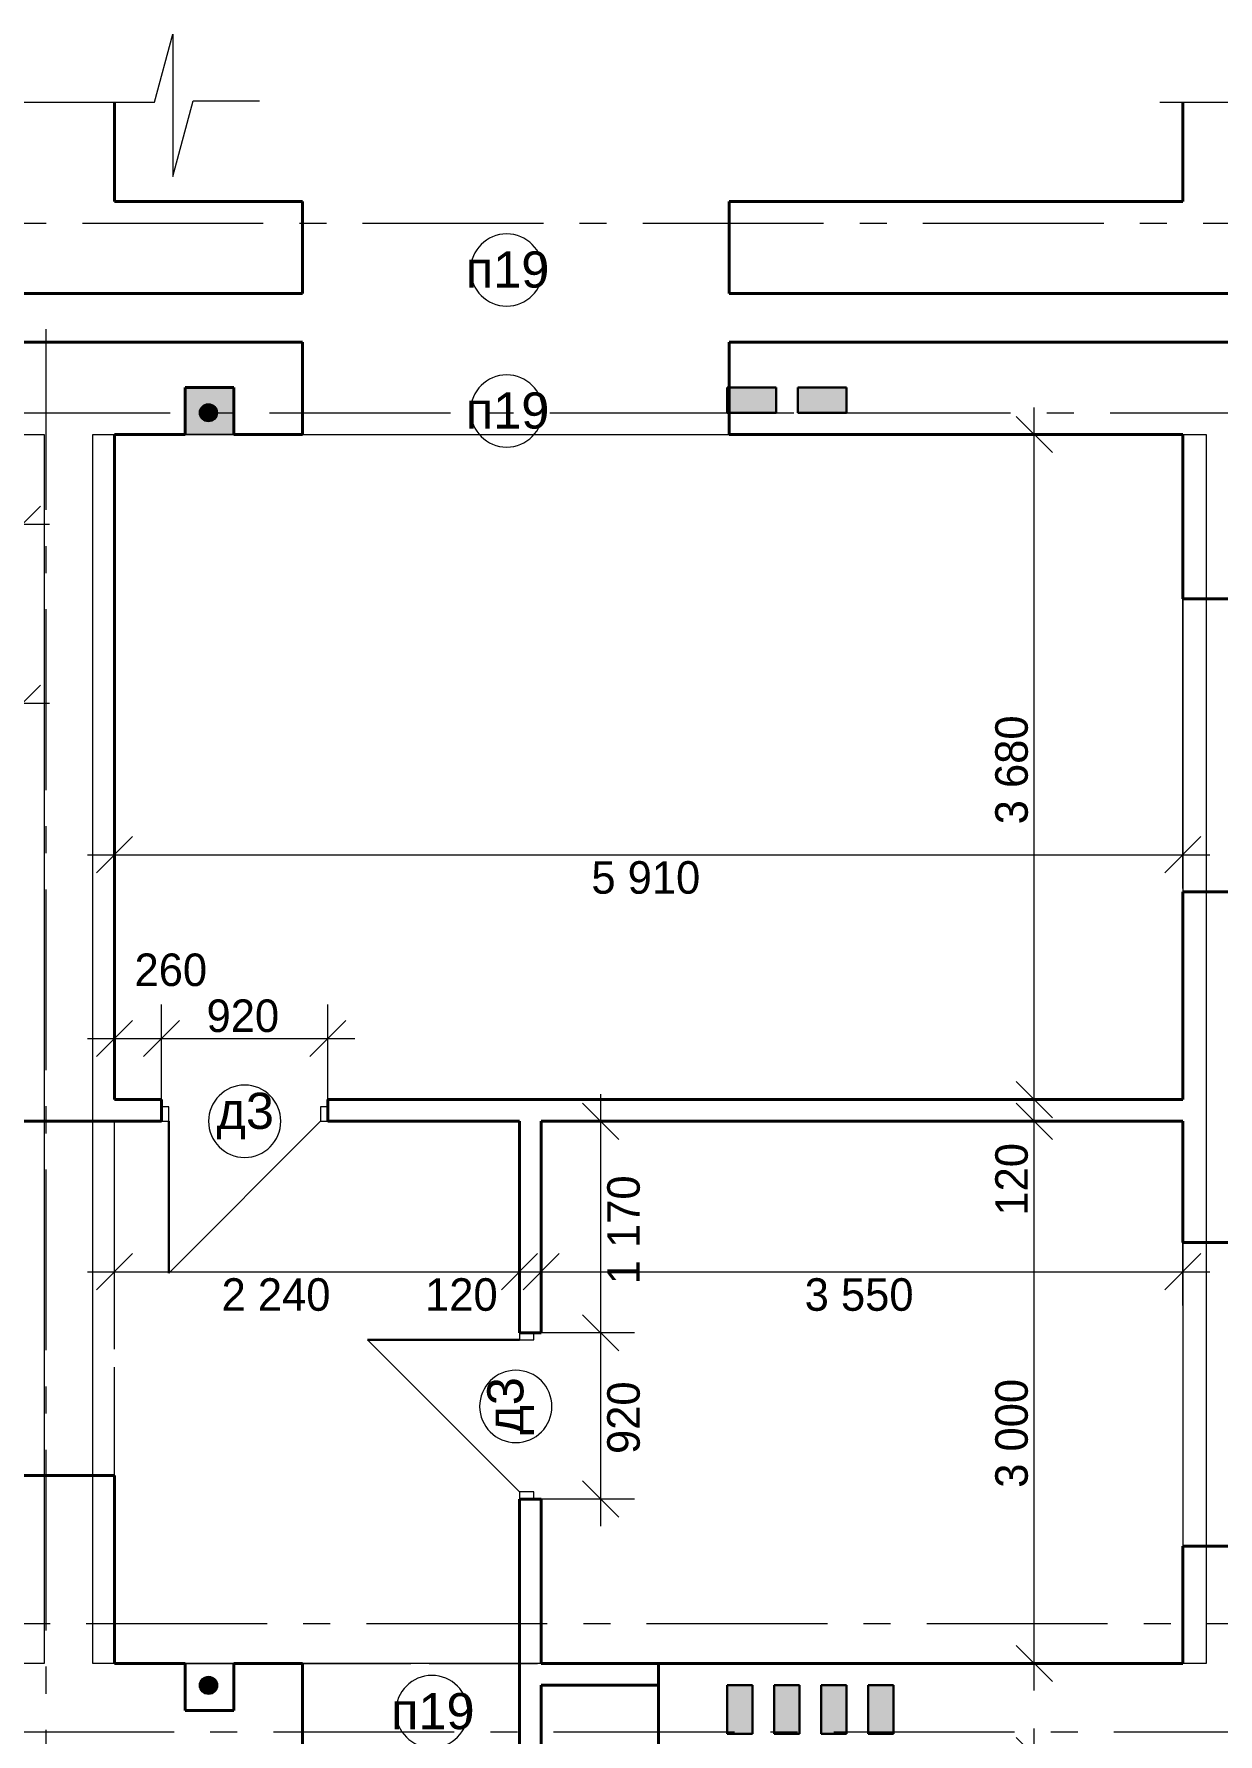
# Model space of a CAD drawing. Extents: x 299995 to 392849, y -57101 to -11292.
# Drawn here: x 374373 to 380923, y -29367 to -19961 of the extents above; entities that cross this region are included whole.
import ezdxf

# ---------------------------------------------------------------- set-up
doc = ezdxf.new("R2010")
doc.units = 0
doc.header["$MEASUREMENT"] = 0
doc.linetypes.add('Штриховая', pattern=[700, 600, -100])
doc.linetypes.add('Штрихштриховая', pattern=[1550, 1000, -200, 150, -200])
for name, color, linetype, lineweight in [('0_Ном_пера__1', 7, 'Continuous', 13), ('Интерьер- Перегородка_Ном_пера__12', 15, 'Continuous', 18), ('Интерьер- Перегородка_Ном_пера__19', 255, 'Continuous', 0), ('Интерьер- Перегородка_Ном_пера__61', 7, 'Continuous', 40), ('Колонны_Ном_пера__19', 255, 'Continuous', 0), ('Колонны_Ном_пера__21', 7, 'Continuous', 20), ('Колонны_Ном_пера__41', 7, 'Continuous', 30), ('перегородки_Ном_пера__21', 7, 'Continuous', 20), ('перегородки_Ном_пера__41', 7, 'Continuous', 30), ('перегородки_Ном_пера__61', 7, 'Continuous', 40)]:
    doc.layers.add(name, color=color, linetype=linetype, lineweight=lineweight)
for name, color, linetype, lineweight, true_color in [('Интерьер- Перегородка_Ном_пера__3', 7, 'Continuous', 18, 0xdd5800), ('Колонны_Ном_пера__4', 7, 'Continuous', 20, 0x016515), ('перегородки_Ном_пера__3', 7, 'Continuous', 18, 0xdd5800), ('Перекрытия_Ном_пера__191', 7, 'Continuous', 0, 0xe8e8e8), ('Перекрытия_Ном_пера__4', 7, 'Continuous', 20, 0x016515), ('Розміри ОСЕЙ_Ном_пера__98', 7, 'Continuous', 13, 0x001f3e), ('РОЗМІРИ ПЕРЕГОРОДОК_Ном_пера__98', 7, 'Continuous', 13, 0x001f3e)]:
    doc.layers.add(name, color=color, linetype=linetype, lineweight=lineweight, true_color=true_color)
for name, color, linetype in [('Перекрытия', 7, 'Continuous'), ('Розміри ОСЕЙ', 7, 'Continuous'), ('РОЗМІРИ ПЕРЕГОРОДОК', 7, 'Continuous')]:
    doc.layers.add(name, color=color, linetype=linetype)
doc.styles.add('СГЕНЕРИР_СТИЛЬ_1', font='')
doc.styles.add('СГЕНЕРИР_СТИЛЬ_2', font='')
doc.styles.add('СГЕНЕРИР_СТИЛЬ_3', font='')
doc.styles.add('СГЕНЕРИР_СТИЛЬ_4', font='')
doc.styles.get('СГЕНЕРИР_СТИЛЬ_1').set_extended_font_data('Arial Кириллический')
doc.styles.get('СГЕНЕРИР_СТИЛЬ_2').set_extended_font_data('Century Gothic')
doc.styles.get('СГЕНЕРИР_СТИЛЬ_3').set_extended_font_data('Arial Unicode MS Кириллический')
doc.styles.get('СГЕНЕРИР_СТИЛЬ_4').set_extended_font_data('Century Gothic', bold=True)
doc.dimstyles.new('СГЕНЕРИР_СТИЛЬ__1', dxfattribs={"dimtxt": 179.999995, "dimasz": 190, "dimexe": 0.18, "dimexo": 0, "dimgap": 0.09, "dimtad": 3, "dimtih": 1, "dimtoh": 1, "dimdec": 0, "dimzin": 0, "dimdsep": 46, "dimtxsty": 'СГЕНЕРИР_СТИЛЬ_3', "dimblk": 'ARROWHEAD_6', "dimblk1": 'ARROWHEAD_6', "dimblk2": 'ARROWHEAD_6', "dimcen": 0.09, "dimclrd": 256, "dimclre": 256, "dimclrt": 256, "dimadec": 0, "dimazin": 0, "dimtfac": 1, "dimtdec": 4, "dimtmove": 0, "dimatfit": 3, "dimfxl": 0, "dimtolj": 1, "dimtzin": 0, "dimarcsym": 0})
doc.dimstyles.new('СГЕНЕРИР_СТИЛЬ__10', dxfattribs={"dimtxt": 189.999998, "dimasz": 190, "dimexe": 0.18, "dimexo": 0, "dimgap": 0.09, "dimtad": 3, "dimdec": 0, "dimzin": 0, "dimdsep": 46, "dimtxsty": 'СГЕНЕРИР_СТИЛЬ_3', "dimblk": 'ARROWHEAD_6', "dimblk1": 'ARROWHEAD_6', "dimblk2": 'ARROWHEAD_6', "dimcen": 0.09, "dimclrd": 256, "dimclre": 256, "dimclrt": 256, "dimadec": 0, "dimazin": 0, "dimtfac": 1, "dimtdec": 4, "dimtmove": 0, "dimatfit": 3, "dimfxl": 0, "dimtolj": 1, "dimtzin": 0, "dimarcsym": 0})
doc.dimstyles.new('СГЕНЕРИР_СТИЛЬ__3', dxfattribs={"dimtxt": 179.999995, "dimasz": 190, "dimexe": 0.18, "dimexo": 0, "dimgap": 0.09, "dimtad": 3, "dimdec": 0, "dimzin": 0, "dimdsep": 46, "dimtxsty": 'СГЕНЕРИР_СТИЛЬ_3', "dimblk": 'ARROWHEAD_6', "dimblk1": 'ARROWHEAD_6', "dimblk2": 'ARROWHEAD_6', "dimcen": 0.09, "dimclrd": 256, "dimclre": 256, "dimclrt": 256, "dimadec": 0, "dimazin": 0, "dimtfac": 1, "dimtdec": 4, "dimtmove": 0, "dimatfit": 3, "dimfxl": 0, "dimtolj": 1, "dimtzin": 0, "dimarcsym": 0})
doc.dimstyles.new('СГЕНЕРИР_СТИЛЬ__4', dxfattribs={"dimtxt": 179.999995, "dimasz": 190, "dimexe": 0.18, "dimexo": 0, "dimgap": 0.09, "dimtad": 3, "dimtih": 1, "dimtoh": 1, "dimdec": 0, "dimzin": 0, "dimdsep": 46, "dimtxsty": 'СГЕНЕРИР_СТИЛЬ_3', "dimblk": 'ARROWHEAD_6', "dimblk1": 'ARROWHEAD_6', "dimblk2": 'ARROWHEAD_6', "dimcen": 0.09, "dimclrd": 256, "dimclre": 256, "dimclrt": 256, "dimadec": 0, "dimazin": 0, "dimtfac": 1, "dimtdec": 4, "dimtmove": 2, "dimatfit": 3, "dimfxl": 0, "dimtolj": 1, "dimtzin": 0, "dimarcsym": 0})
doc.dimstyles.new('СГЕНЕРИР_СТИЛЬ__5', dxfattribs={"dimtxt": 179.999995, "dimasz": 190, "dimexe": 0.18, "dimexo": 0, "dimgap": 0.09, "dimtad": 1, "dimtih": 1, "dimtoh": 1, "dimdec": 0, "dimzin": 0, "dimdsep": 46, "dimtxsty": 'СГЕНЕРИР_СТИЛЬ_3', "dimblk": 'ARROWHEAD_6', "dimblk1": 'ARROWHEAD_6', "dimblk2": 'ARROWHEAD_6', "dimcen": 0.09, "dimclrd": 256, "dimclre": 256, "dimclrt": 256, "dimadec": 0, "dimazin": 0, "dimtfac": 1, "dimtdec": 4, "dimtmove": 0, "dimatfit": 3, "dimfxl": 0, "dimtolj": 1, "dimtzin": 0, "dimarcsym": 0})
doc.dimstyles.new('СГЕНЕРИР_СТИЛЬ__7', dxfattribs={"dimtxt": 179.999995, "dimasz": 190, "dimexe": 0.18, "dimexo": 0, "dimgap": 0.09, "dimtad": 1, "dimdec": 0, "dimzin": 0, "dimdsep": 46, "dimtxsty": 'СГЕНЕРИР_СТИЛЬ_3', "dimblk": 'ARROWHEAD_6', "dimblk1": 'ARROWHEAD_6', "dimblk2": 'ARROWHEAD_6', "dimcen": 0.09, "dimclrd": 256, "dimclre": 256, "dimclrt": 256, "dimadec": 0, "dimazin": 0, "dimtfac": 1, "dimtdec": 4, "dimtmove": 0, "dimatfit": 3, "dimfxl": 0, "dimtolj": 1, "dimtzin": 0, "dimarcsym": 0})
doc.dimstyles.new('СГЕНЕРИР_СТИЛЬ__8', dxfattribs={"dimtxt": 179.999995, "dimasz": 190, "dimexe": 0.18, "dimexo": 0, "dimgap": 0.09, "dimtad": 1, "dimtih": 1, "dimtoh": 1, "dimdec": 0, "dimzin": 0, "dimdsep": 46, "dimtxsty": 'СГЕНЕРИР_СТИЛЬ_3', "dimblk": 'ARROWHEAD_6', "dimblk1": 'ARROWHEAD_6', "dimblk2": 'ARROWHEAD_6', "dimcen": 0.09, "dimclrd": 256, "dimclre": 256, "dimclrt": 256, "dimadec": 0, "dimazin": 0, "dimtfac": 1, "dimtdec": 4, "dimtmove": 2, "dimatfit": 3, "dimfxl": 0, "dimtolj": 1, "dimtzin": 0, "dimarcsym": 0})

# ---------------------------------------------------------------- blocks, each defined once
blk = doc.blocks.new('*D244')
at = {"layer": 'РОЗМІРИ ПЕРЕГОРОДОК_Ном_пера__98', "linetype": 'Continuous'}
for p, q in [((379806.6, -25876.6), (380006.6, -26076.6)), ((380094.1, -25976.6), (379719.1, -25976.6)), ((379906.6, -28976.6), (379906.6, -25976.6)), ((379806.6, -28876.6), (380006.6, -29076.6)), ((380728.1, -28976.6), (379719.1, -28976.6)), ((379906.6, -29126.6), (379906.6, -28976.6))]:
    blk.add_line(p, q, dxfattribs=at)
at = {"layer": 'РОЗМІРИ ПЕРЕГОРОДОК_Ном_пера__98', "char_height": 180, "attachment_point": 1, "rotation": 90, "style": 'СГЕНЕРИР_СТИЛЬ_2'}
for s, insert in [('{120}', (379690.6, -26498.5)), ('{3\xa0000}', (379690.6, -28004.3))]:
    blk.add_mtext(s, dxfattribs=dict(at, insert=insert))
blk = doc.blocks.new('ARROWHEAD_6')
at = {"linetype": 'Continuous'}
for p, q in [((-0.5, -0.5), (0.5, 0.5)), ((0, 0), (-1, 0))]:
    blk.add_line(p, q, dxfattribs=at)
blk = doc.blocks.new('*D245')
at = {"layer": 'РОЗМІРИ ПЕРЕГОРОДОК_Ном_пера__98', "linetype": 'Continuous'}
for p, q in [((379806.6, -25756.6), (380006.6, -25956.6)), ((380094.1, -25856.6), (379719.1, -25856.6)), ((379906.6, -25976.6), (379906.6, -25856.6)), ((379806.6, -25876.6), (380006.6, -26076.6)), ((380094.1, -25976.6), (379719.1, -25976.6))]:
    blk.add_line(p, q, dxfattribs=at)
blk = doc.blocks.new('*D246')
at = {"layer": 'РОЗМІРИ ПЕРЕГОРОДОК_Ном_пера__98', "linetype": 'Continuous'}
for p, q in [((380006.6, -22276.6), (379806.6, -22076.6)), ((379906.6, -22176.6), (379906.6, -22026.6)), ((380728.1, -22176.6), (379719.1, -22176.6)), ((379906.6, -25856.6), (379906.6, -22176.6)), ((379806.6, -25756.6), (380006.6, -25956.6)), ((380094.1, -25856.6), (379719.1, -25856.6))]:
    blk.add_line(p, q, dxfattribs=at)
at = {"layer": 'РОЗМІРИ ПЕРЕГОРОДОК_Ном_пера__98', "insert": (379690.6, -24333.4), "char_height": 180, "attachment_point": 1, "rotation": 90, "style": 'СГЕНЕРИР_СТИЛЬ_2'}
blk.add_mtext('{3\xa0680}', dxfattribs=at)
blk = doc.blocks.new('*D249')
at = {"layer": 'РОЗМІРИ ПЕРЕГОРОДОК_Ном_пера__98', "linetype": 'Continuous'}
for p, q in [((379906.6, -29486.6), (379906.6, -29336.6)), ((380006.6, -29586.6), (379806.6, -29386.6)), ((380094.1, -29486.6), (379719.1, -29486.6)), ((379906.6, -32656.6), (379906.6, -29486.6)), ((379806.6, -32556.6), (380006.6, -32756.6)), ((380094.1, -32656.6), (379719.1, -32656.6))]:
    blk.add_line(p, q, dxfattribs=at)
at = {"layer": 'РОЗМІРИ ПЕРЕГОРОДОК_Ном_пера__98', "insert": (379690.6, -31388.4), "char_height": 180, "attachment_point": 1, "rotation": 90, "style": 'СГЕНЕРИР_СТИЛЬ_2'}
blk.add_mtext('{3\xa0170}', dxfattribs=at)
blk = doc.blocks.new('*D256')
at = {"layer": 'РОЗМІРИ ПЕРЕГОРОДОК_Ном_пера__98', "linetype": 'Continuous'}
for p, q in [((374818.1, -32554.2), (374818.1, -32179.2)), ((377058.1, -32554.2), (377058.1, -32179.2)), ((374918.1, -32266.7), (374718.1, -32466.7)), ((377158.1, -32266.7), (376958.1, -32466.7)), ((374668.1, -32366.7), (374818.1, -32366.7)), ((374818.1, -32366.7), (377058.1, -32366.7))]:
    blk.add_line(p, q, dxfattribs=at)
at = {"layer": 'РОЗМІРИ ПЕРЕГОРОДОК_Ном_пера__98', "char_height": 180, "attachment_point": 1, "style": 'СГЕНЕРИР_СТИЛЬ_2'}
for s, insert in [('{2\xa0240}', (375410.3, -32402.7)), ('{120}', (376536.2, -32402.7))]:
    blk.add_mtext(s, dxfattribs=dict(at, insert=insert))
blk = doc.blocks.new('*D259')
at = {"layer": 'РОЗМІРИ ПЕРЕГОРОДОК_Ном_пера__98', "linetype": 'Continuous'}
for p, q in [((374818.1, -26996.5), (374818.1, -25976.6)), ((374918.1, -26709), (374718.1, -26909)), ((377158.1, -26709), (376958.1, -26909)), ((377058.1, -26996.5), (377058.1, -26621.5)), ((374668.1, -26809), (374818.1, -26809)), ((374818.1, -26809), (377058.1, -26809))]:
    blk.add_line(p, q, dxfattribs=at)
at = {"layer": 'РОЗМІРИ ПЕРЕГОРОДОК_Ном_пера__98', "char_height": 180, "attachment_point": 1, "style": 'СГЕНЕРИР_СТИЛЬ_2'}
for s, insert in [('{2\xa0240}', (375410.3, -26845)), ('{120}', (376536.2, -26845))]:
    blk.add_mtext(s, dxfattribs=dict(at, insert=insert))
blk = doc.blocks.new('*D260')
at = {"layer": 'РОЗМІРИ ПЕРЕГОРОДОК_Ном_пера__98', "linetype": 'Continuous'}
for p, q in [((377158.1, -26709), (376958.1, -26909)), ((377058.1, -26996.5), (377058.1, -26621.5)), ((377278.1, -26709), (377078.1, -26909)), ((377178.1, -26996.5), (377178.1, -26621.5)), ((377058.1, -26809), (377178.1, -26809))]:
    blk.add_line(p, q, dxfattribs=at)
blk = doc.blocks.new('*D261')
at = {"layer": 'РОЗМІРИ ПЕРЕГОРОДОК_Ном_пера__98', "linetype": 'Continuous'}
for p, q in [((380728.1, -26996.5), (380728.1, -25976.6)), ((377278.1, -26709), (377078.1, -26909)), ((377178.1, -26996.5), (377178.1, -26621.5)), ((380628.1, -26909), (380828.1, -26709)), ((377178.1, -26809), (380728.1, -26809)), ((380728.1, -26809), (380878.1, -26809))]:
    blk.add_line(p, q, dxfattribs=at)
at = {"layer": 'РОЗМІРИ ПЕРЕГОРОДОК_Ном_пера__98', "insert": (378636.3, -26845), "char_height": 180, "attachment_point": 1, "style": 'СГЕНЕРИР_СТИЛЬ_2'}
blk.add_mtext('{3\xa0550}', dxfattribs=at)
blk = doc.blocks.new('*D262')
at = {"layer": 'РОЗМІРИ ПЕРЕГОРОДОК_Ном_пера__98', "linetype": 'Continuous'}
for p, q in [((374818.1, -24688.9), (374818.1, -22176.6)), ((380728.1, -24688.9), (380728.1, -22176.6)), ((374918.1, -24401.4), (374718.1, -24601.4)), ((380628.1, -24601.4), (380828.1, -24401.4)), ((374668.1, -24501.4), (374818.1, -24501.4)), ((374818.1, -24501.4), (380728.1, -24501.4)), ((380728.1, -24501.4), (380878.1, -24501.4))]:
    blk.add_line(p, q, dxfattribs=at)
at = {"layer": 'РОЗМІРИ ПЕРЕГОРОДОК_Ном_пера__98', "insert": (377456.3, -24537.4), "char_height": 180, "attachment_point": 1, "style": 'СГЕНЕРИР_СТИЛЬ_2'}
blk.add_mtext('{5\xa0910}', dxfattribs=at)
blk = doc.blocks.new('*D277')
at = {"layer": 'РОЗМІРИ ПЕРЕГОРОДОК_Ном_пера__98', "linetype": 'Continuous'}
for p, q in [((374308.1, -22860), (374308.1, -22176.6)), ((369818.1, -22572.5), (369618.1, -22772.5)), ((369718.1, -22860), (369718.1, -22485)), ((374208.1, -22772.5), (374408.1, -22572.5)), ((369718.1, -22672.5), (374308.1, -22672.5)), ((374308.1, -22672.5), (374458.1, -22672.5))]:
    blk.add_line(p, q, dxfattribs=at)
at = {"layer": 'РОЗМІРИ ПЕРЕГОРОДОК_Ном_пера__98', "char_height": 180, "attachment_point": 1, "style": 'СГЕНЕРИР_СТИЛЬ_2'}
for s, insert in [('{120}', (369818.1, -22708.5)), ('{4\xa0590}', (371300.5, -22708.5))]:
    blk.add_mtext(s, dxfattribs=dict(at, insert=insert))
blk = doc.blocks.new('*D287')
at = {"layer": 'РОЗМІРИ ПЕРЕГОРОДОК_Ном_пера__98', "linetype": 'Continuous'}
for p, q in [((373658.1, -23926.6), (373658.1, -23476.3)), ((374308.1, -23926.6), (374308.1, -23476.3)), ((373758.1, -23563.8), (373558.1, -23763.8)), ((374208.1, -23763.8), (374408.1, -23563.8)), ((373658.1, -23663.8), (374308.1, -23663.8)), ((374308.1, -23663.8), (374458.1, -23663.8))]:
    blk.add_line(p, q, dxfattribs=at)
at = {"layer": 'РОЗМІРИ ПЕРЕГОРОДОК_Ном_пера__98', "insert": (373772.1, -23447.8), "char_height": 180, "attachment_point": 1, "style": 'СГЕНЕРИР_СТИЛЬ_2'}
blk.add_mtext('{650}', dxfattribs=at)
blk = doc.blocks.new('*D292')
at = {"layer": 'РОЗМІРИ ПЕРЕГОРОДОК_Ном_пера__98', "linetype": 'Continuous'}
for p, q in [((374818.1, -25856.6), (374818.1, -25331)), ((375078.1, -25856.6), (375078.1, -25331)), ((374918.1, -25418.5), (374718.1, -25618.5)), ((375178.1, -25418.5), (374978.1, -25618.5)), ((374668.1, -25518.5), (374818.1, -25518.5)), ((374818.1, -25518.5), (375078.1, -25518.5))]:
    blk.add_line(p, q, dxfattribs=at)
at = {"layer": 'РОЗМІРИ ПЕРЕГОРОДОК_Ном_пера__98', "insert": (374928.6, -25048.3), "char_height": 180, "attachment_point": 1, "style": 'СГЕНЕРИР_СТИЛЬ_2'}
blk.add_mtext('{260}', dxfattribs=at)
blk = doc.blocks.new('*D293')
at = {"layer": 'РОЗМІРИ ПЕРЕГОРОДОК_Ном_пера__98', "linetype": 'Continuous'}
for p, q in [((375078.1, -25856.6), (375078.1, -25331)), ((375998.1, -25856.6), (375998.1, -25331)), ((375178.1, -25418.5), (374978.1, -25618.5)), ((375898.1, -25618.5), (376098.1, -25418.5)), ((375078.1, -25518.5), (375998.1, -25518.5)), ((375998.1, -25518.5), (376148.1, -25518.5))]:
    blk.add_line(p, q, dxfattribs=at)
at = {"layer": 'РОЗМІРИ ПЕРЕГОРОДОК_Ном_пера__98', "insert": (375327.1, -25302.5), "char_height": 180, "attachment_point": 1, "style": 'СГЕНЕРИР_СТИЛЬ_2'}
blk.add_mtext('{920}', dxfattribs=at)
blk = doc.blocks.new('*D294')
at = {"layer": 'РОЗМІРИ ПЕРЕГОРОДОК_Ном_пера__98', "linetype": 'Continuous'}
for p, q in [((377407.8, -27046.6), (377607.8, -27246.6)), ((377695.3, -27146.6), (377178.1, -27146.6)), ((377507.8, -28066.6), (377507.8, -27146.6)), ((377407.8, -27966.6), (377607.8, -28166.6)), ((377695.3, -28066.6), (377178.1, -28066.6)), ((377507.8, -28216.6), (377507.8, -28066.6))]:
    blk.add_line(p, q, dxfattribs=at)
at = {"layer": 'РОЗМІРИ ПЕРЕГОРОДОК_Ном_пера__98', "insert": (377543.8, -27817.5), "char_height": 180, "attachment_point": 1, "rotation": 90, "style": 'СГЕНЕРИР_СТИЛЬ_2'}
blk.add_mtext('{920}', dxfattribs=at)
blk = doc.blocks.new('*D295')
at = {"layer": 'РОЗМІРИ ПЕРЕГОРОДОК_Ном_пера__98', "linetype": 'Continuous'}
for p, q in [((377507.8, -25976.6), (377507.8, -25826.6)), ((377607.8, -26076.6), (377407.8, -25876.6)), ((377695.3, -25976.6), (377178.1, -25976.6)), ((377507.8, -27146.6), (377507.8, -25976.6)), ((377407.8, -27046.6), (377607.8, -27246.6)), ((377695.3, -27146.6), (377178.1, -27146.6))]:
    blk.add_line(p, q, dxfattribs=at)
at = {"layer": 'РОЗМІРИ ПЕРЕГОРОДОК_Ном_пера__98', "insert": (377543.8, -26878.4), "char_height": 180, "attachment_point": 1, "rotation": 90, "style": 'СГЕНЕРИР_СТИЛЬ_2'}
blk.add_mtext('{1\xa0170}', dxfattribs=at)
blk = doc.blocks.new('Линия_5159', base_point=(389497.3, -29356.6))
at = {"layer": 'Перекрытия_Ном_пера__4', "linetype": 'Штрихштриховая'}
blk.add_line((389097.3, -29356.6), (305925.9, -29356.6), dxfattribs=at)
blk = doc.blocks.new('Линия_5179', base_point=(374438.1, -21593.8))
at = {"layer": 'Перекрытия_Ном_пера__4', "linetype": 'Штрихштриховая'}
blk.add_line((374438.1, -21593.8), (374438.1, -54583.9), dxfattribs=at)
blk = doc.blocks.new('Линия_5187', base_point=(390011.9, -28756.6))
at = {"layer": 'Перекрытия_Ном_пера__4', "linetype": 'Штрихштриховая'}
blk.add_line((389611.9, -28756.6), (305398.8, -28756.6), dxfattribs=at)
blk = doc.blocks.new('Линия_5188', base_point=(305525.9, -22056.6))
at = {"layer": 'Перекрытия_Ном_пера__4', "linetype": 'Штрихштриховая'}
blk.add_line((305925.9, -22056.6), (389097.3, -22056.6), dxfattribs=at)
blk = doc.blocks.new('Линия_5189', base_point=(363790.7, -21006.6))
at = {"layer": 'Перекрытия_Ном_пера__4', "linetype": 'Штрихштриховая'}
blk.add_line((363790.7, -21006.6), (389097.3, -21006.6), dxfattribs=at)
blk = doc.blocks.new('*D454')
at = {"layer": 'Розміри ОСЕЙ_Ном_пера__98', "linetype": 'Continuous'}
for p, q in [((386152.1, -29256.6), (386352.1, -29456.6)), ((386439.6, -29356.6), (386064.6, -29356.6)), ((386152.1, -29386.6), (386352.1, -29586.6)), ((386252.1, -29486.6), (386252.1, -29356.6)), ((386439.6, -29486.6), (386064.6, -29486.6))]:
    blk.add_line(p, q, dxfattribs=at)
blk = doc.blocks.new('*D455')
at = {"layer": 'Розміри ОСЕЙ_Ном_пера__98', "linetype": 'Continuous'}
for p, q in [((386152.1, -28876.6), (386352.1, -29076.6)), ((386439.6, -28976.6), (386064.6, -28976.6)), ((386252.1, -29356.6), (386252.1, -28976.6)), ((386152.1, -29256.6), (386352.1, -29456.6)), ((386439.6, -29356.6), (386064.6, -29356.6))]:
    blk.add_line(p, q, dxfattribs=at)
blk = doc.blocks.new('*D456')
at = {"layer": 'Розміри ОСЕЙ_Ном_пера__98', "linetype": 'Continuous'}
for p, q in [((386152.1, -22076.6), (386352.1, -22276.6)), ((386439.6, -22176.6), (386064.6, -22176.6)), ((386252.1, -28976.6), (386252.1, -22176.6)), ((386152.1, -28876.6), (386352.1, -29076.6)), ((386439.6, -28976.6), (386064.6, -28976.6))]:
    blk.add_line(p, q, dxfattribs=at)
at = {"layer": 'Розміри ОСЕЙ_Ном_пера__98', "char_height": 190, "attachment_point": 1, "rotation": 90, "style": 'СГЕНЕРИР_СТИЛЬ_4'}
for s, insert in [('{390}', (386508.6, -22397.6)), ('{120}', (386290.1, -22727.3)), ('{6\xa0800}', (386290.1, -25914.6)), ('{380}', (386290.1, -28876.6))]:
    blk.add_mtext(s, dxfattribs=dict(at, insert=insert))
blk = doc.blocks.new('*D457')
at = {"layer": 'Розміри ОСЕЙ_Ном_пера__98', "linetype": 'Continuous'}
for p, q in [((386152.1, -21956.6), (386352.1, -22156.6)), ((386439.6, -22056.6), (386064.6, -22056.6)), ((386152.1, -22076.6), (386352.1, -22276.6)), ((386252.1, -22176.6), (386252.1, -22056.6)), ((386439.6, -22176.6), (386064.6, -22176.6))]:
    blk.add_line(p, q, dxfattribs=at)
blk = doc.blocks.new('*D458')
at = {"layer": 'Розміри ОСЕЙ_Ном_пера__98', "linetype": 'Continuous'}
for p, q in [((386152.1, -21566.6), (386352.1, -21766.6)), ((386439.6, -21666.6), (386064.6, -21666.6)), ((386252.1, -22056.6), (386252.1, -21666.6)), ((386152.1, -21956.6), (386352.1, -22156.6)), ((386439.6, -22056.6), (386064.6, -22056.6))]:
    blk.add_line(p, q, dxfattribs=at)
at = {"layer": 'Розміри ОСЕЙ_Ном_пера__98', "insert": (386508.6, -21756.9), "char_height": 190, "attachment_point": 1, "rotation": 90, "style": 'СГЕНЕРИР_СТИЛЬ_4'}
blk.add_mtext('{270}', dxfattribs=at)
blk = doc.blocks.new('*D459')
at = {"layer": 'Розміри ОСЕЙ_Ном_пера__98', "linetype": 'Continuous'}
for p, q in [((386152.1, -21296.6), (386352.1, -21496.6)), ((386439.6, -21396.6), (386064.6, -21396.6)), ((386252.1, -21666.6), (386252.1, -21396.6)), ((386152.1, -21566.6), (386352.1, -21766.6)), ((386439.6, -21666.6), (386064.6, -21666.6))]:
    blk.add_line(p, q, dxfattribs=at)
blk = doc.blocks.new('*D460')
at = {"layer": 'Розміри ОСЕЙ_Ном_пера__98', "linetype": 'Continuous'}
for p, q in [((386352.1, -21106.6), (386152.1, -20906.6)), ((386439.6, -21006.6), (386064.6, -21006.6)), ((386252.1, -21396.6), (386252.1, -21006.6)), ((386152.1, -21296.6), (386352.1, -21496.6)), ((386439.6, -21396.6), (386064.6, -21396.6))]:
    blk.add_line(p, q, dxfattribs=at)
at = {"layer": 'Розміри ОСЕЙ_Ном_пера__98', "insert": (386508.6, -21116.3), "char_height": 190, "attachment_point": 1, "rotation": 90, "style": 'СГЕНЕРИР_СТИЛЬ_4'}
blk.add_mtext('{390}', dxfattribs=at)
blk = doc.blocks.new('*D461')
at = {"layer": 'Розміри ОСЕЙ_Ном_пера__98', "linetype": 'Continuous'}
for p, q in [((386152.1, -20786.6), (386352.1, -20986.6)), ((386252.1, -20886.6), (386252.1, -20736.6)), ((386439.6, -20886.6), (386064.6, -20886.6)), ((386352.1, -21106.6), (386152.1, -20906.6)), ((386252.1, -21006.6), (386252.1, -20886.6)), ((386439.6, -21006.6), (386064.6, -21006.6))]:
    blk.add_line(p, q, dxfattribs=at)
at = {"layer": 'Розміри ОСЕЙ_Ном_пера__98', "insert": (386290.1, -20786.6), "char_height": 190, "attachment_point": 1, "rotation": 90, "style": 'СГЕНЕРИР_СТИЛЬ_4'}
blk.add_mtext('{120}', dxfattribs=at)
blk = doc.blocks.new('*D561')
at = {"layer": 'Розміри ОСЕЙ_Ном_пера__98', "linetype": 'Continuous'}
for p, q in [((385228.2, -28876.6), (385428.2, -29076.6)), ((385515.7, -28976.6), (382928.1, -28976.6)), ((385328.2, -29486.6), (385328.2, -28976.6)), ((385228.2, -29386.6), (385428.2, -29586.6)), ((385515.7, -29486.6), (382928.1, -29486.6))]:
    blk.add_line(p, q, dxfattribs=at)
at = {"layer": 'Розміри ОСЕЙ_Ном_пера__98', "insert": (385584.7, -29456.9), "char_height": 190, "attachment_point": 1, "rotation": 90, "style": 'СГЕНЕРИР_СТИЛЬ_4'}
blk.add_mtext('{510}', dxfattribs=at)
blk = doc.blocks.new('*D562')
at = {"layer": 'Розміри ОСЕЙ_Ном_пера__98', "linetype": 'Continuous'}
for p, q in [((385228.2, -28226.6), (385428.2, -28426.6)), ((385515.7, -28326.6), (381368.1, -28326.6)), ((385328.2, -28976.6), (385328.2, -28326.6)), ((385228.2, -28876.6), (385428.2, -29076.6)), ((385515.7, -28976.6), (382928.1, -28976.6))]:
    blk.add_line(p, q, dxfattribs=at)
at = {"layer": 'Розміри ОСЕЙ_Ном_пера__98', "insert": (385584.7, -28816.3), "char_height": 190, "attachment_point": 1, "rotation": 90, "style": 'СГЕНЕРИР_СТИЛЬ_4'}
blk.add_mtext('{650}', dxfattribs=at)

msp = doc.modelspace()

# ---------------------------------------------------------------- hatches: boundary and pattern name
at = {"layer": 'Интерьер- Перегородка_Ном_пера__19', "linetype": 'Continuous'}
msp.add_hatch(color=256, dxfattribs=at).paths.add_polyline_path([(375478.1, -22176.6), (375478.1, -21916.6), (375208.1, -21916.6), (375208.1, -22176.6)], flags=0)
at = {"layer": 'Колонны_Ном_пера__19', "linetype": 'Continuous'}
for points in [[(375337.8, -22106.6, 0.414214), (375387.8, -22056.6, 0.414214), (375337.8, -22006.6, 0.414214), (375287.8, -22056.6, 0.414214)], [(375338, -29147.4, 0.414214), (375388, -29097.4, 0.414214), (375338, -29047.4, 0.414214), (375288, -29097.4, 0.414214)]]:
    msp.add_hatch(color=256, dxfattribs=at).paths.add_polyline_path(points, flags=0)
at = {"layer": 'Колонны_Ном_пера__4', "linetype": 'Continuous'}
for points in [[(378478.1, -22056.6), (378478.1, -21916.6), (378208.1, -21916.6), (378208.1, -22056.6)], [(378868.1, -22056.6), (378868.1, -21916.6), (378598.1, -21916.6), (378598.1, -22056.6)], [(378348.1, -29096.6), (378208.1, -29096.6), (378208.1, -29366.6), (378348.1, -29366.6)], [(378608.1, -29096.6), (378468.1, -29096.6), (378468.1, -29366.6), (378608.1, -29366.6)], [(378868.1, -29096.6), (378728.1, -29096.6), (378728.1, -29366.6), (378868.1, -29366.6)], [(379128.1, -29096.6), (378988.1, -29096.6), (378988.1, -29366.6), (379128.1, -29366.6)]]:
    msp.add_hatch(color=256, dxfattribs=at).paths.add_polyline_path(points, flags=0)

# ---------------------------------------------------------------- linework, layer by layer
at = {"layer": '0_Ном_пера__1', "linetype": 'Continuous'}
for p, q in [((375039.9, -20337.3), (375140.8, -19960.8)), ((375140.8, -19960.8), (375140.8, -20749.8)), ((374052.1, -20337.3), (375039.9, -20337.3)), ((375140.8, -20749.8), (375253, -20331.2)), ((375253, -20331.2), (375619.7, -20331.2)), ((380600.5, -20337.3), (381588.2, -20337.3))]:
    msp.add_line(p, q, dxfattribs=at)
at = {"layer": 'Интерьер- Перегородка_Ном_пера__12', "linetype": 'Continuous'}
for p, q in [((375478.1, -22176.6), (375208.1, -22176.6)), ((375208.1, -28976.6), (375478.1, -28976.6))]:
    msp.add_line(p, q, dxfattribs=at)
at = {"layer": 'Интерьер- Перегородка_Ном_пера__19', "linetype": 'Штриховая'}
for p, q in [((374818.1, -27936.6), (374818.1, -25976.6)), ((375858.1, -28976.6), (377828.1, -28976.6))]:
    msp.add_line(p, q, dxfattribs=at)
at = {"layer": 'Интерьер- Перегородка_Ном_пера__3', "linetype": 'Continuous'}
for p, q in [((380728.1, -23086.6), (380728.1, -24706.6)), ((380728.1, -26646.6), (380728.1, -28326.6))]:
    msp.add_line(p, q, dxfattribs=at)
for centre, start, end in [((376987.7, -21266.6), 0, 180), ((376987.7, -21266.6), 180, 0), ((376987.7, -22046.6), 0, 180), ((376987.7, -22046.6), 180, 0), ((376573.9, -29242.8), 0, 180), ((376573.9, -29242.8), 180, 0)]:
    msp.add_arc(centre, 200, start, end, dxfattribs=at)
at = {"layer": 'Интерьер- Перегородка_Ном_пера__61', "linetype": 'Continuous'}
for p, q in [((374818.1, -20886.6), (374818.1, -20337.3)), ((380728.1, -20337.3), (380728.1, -20886.6)), ((375858.1, -20886.6), (374818.1, -20886.6)), ((375858.1, -21146.6), (375858.1, -20886.6)), ((380728.1, -20886.6), (378218.1, -20886.6)), ((378218.1, -21146.6), (378218.1, -20886.6)), ((375858.1, -21146.6), (375858.1, -21396.6)), ((378218.1, -21146.6), (378218.1, -21396.6)), ((373398.1, -21396.6), (375858.1, -21396.6)), ((378218.1, -21396.6), (381368.1, -21396.6)), ((375858.1, -21666.6), (373398.1, -21666.6)), ((375858.1, -21926.6), (375858.1, -21666.6)), ((381368.1, -21666.6), (378218.1, -21666.6)), ((378218.1, -21926.6), (378218.1, -21666.6)), ((375478.1, -21916.6), (375208.1, -21916.6)), ((375208.1, -22176.6), (375208.1, -21916.6)), ((375478.1, -22176.6), (375478.1, -21916.6)), ((375858.1, -21926.6), (375858.1, -22176.6)), ((378218.1, -21926.6), (378218.1, -22176.6)), ((374818.1, -25856.6), (374818.1, -22176.6)), ((374818.1, -22176.6), (375208.1, -22176.6)), ((375478.1, -22176.6), (375858.1, -22176.6)), ((378218.1, -22176.6), (380728.1, -22176.6)), ((380728.1, -22176.6), (380728.1, -23086.6)), ((381058.1, -23086.6), (380728.1, -23086.6)), ((381058.1, -24706.6), (380728.1, -24706.6)), ((380728.1, -24706.6), (380728.1, -25721.6)), ((380728.1, -25721.6), (380728.1, -25856.6)), ((374308.1, -25976.6), (374818.1, -25976.6)), ((380728.1, -25976.6), (380728.1, -26646.6)), ((381058.1, -26646.6), (380728.1, -26646.6)), ((374308.1, -27936.6), (374818.1, -27936.6)), ((374818.1, -28976.6), (374818.1, -27936.6)), ((381058.1, -28326.6), (380728.1, -28326.6)), ((380728.1, -28326.6), (380728.1, -28976.6)), ((375208.1, -28976.6), (374818.1, -28976.6)), ((375208.1, -28976.6), (375208.1, -29236.6)), ((375858.1, -28976.6), (375478.1, -28976.6)), ((375478.1, -29236.6), (375478.1, -28976.6)), ((375858.1, -28976.6), (375858.1, -29486.6)), ((380728.1, -28976.6), (377828.1, -28976.6)), ((377828.1, -28976.6), (377828.1, -29486.6)), ((375208.1, -29236.6), (375478.1, -29236.6))]:
    msp.add_line(p, q, dxfattribs=at)
at = {"layer": 'Колонны_Ном_пера__21', "linetype": 'Continuous'}
for centre in [(375337.8, -22056.6), (375338, -29097.4)]:
    msp.add_circle(centre, 50, dxfattribs=at)
at = {"layer": 'Колонны_Ном_пера__41', "linetype": 'Continuous'}
for p, q in [((378478.1, -21916.6), (378208.1, -21916.6)), ((378208.1, -21916.6), (378208.1, -22056.6)), ((378478.1, -22056.6), (378478.1, -21916.6)), ((378868.1, -21916.6), (378598.1, -21916.6)), ((378598.1, -21916.6), (378598.1, -22056.6)), ((378868.1, -22056.6), (378868.1, -21916.6)), ((378208.1, -22056.6), (378478.1, -22056.6)), ((378598.1, -22056.6), (378868.1, -22056.6)), ((378348.1, -29096.6), (378208.1, -29096.6)), ((378208.1, -29096.6), (378208.1, -29366.6)), ((378348.1, -29366.6), (378348.1, -29096.6)), ((378608.1, -29096.6), (378468.1, -29096.6)), ((378468.1, -29096.6), (378468.1, -29366.6)), ((378608.1, -29366.6), (378608.1, -29096.6)), ((378868.1, -29096.6), (378728.1, -29096.6)), ((378728.1, -29096.6), (378728.1, -29366.6)), ((378868.1, -29366.6), (378868.1, -29096.6)), ((379128.1, -29096.6), (378988.1, -29096.6)), ((378988.1, -29096.6), (378988.1, -29366.6)), ((379128.1, -29366.6), (379128.1, -29096.6)), ((378208.1, -29366.6), (378348.1, -29366.6)), ((378468.1, -29366.6), (378608.1, -29366.6)), ((378728.1, -29366.6), (378868.1, -29366.6)), ((378988.1, -29366.6), (379128.1, -29366.6))]:
    msp.add_line(p, q, dxfattribs=at)
at = {"layer": 'перегородки_Ном_пера__21', "linetype": 'Continuous'}
for p, q in [((375118.1, -25896.6), (375078.1, -25896.6)), ((375078.1, -25896.6), (375078.1, -25976.6)), ((375118.1, -25911.2), (375118.1, -25896.6)), ((375118.1, -25936.6), (375118.1, -25911.2)), ((375118.1, -25976.6), (375118.1, -25936.6)), ((375998.1, -25896.6), (375958.1, -25896.6)), ((375958.1, -25896.6), (375958.1, -25911.2)), ((375958.1, -25911.2), (375958.1, -25936.6)), ((375958.1, -25936.6), (375958.1, -25976.6)), ((375998.1, -25976.6), (375998.1, -25896.6)), ((375078.1, -25976.6), (375118.1, -25976.6)), ((375958.1, -25976.6), (375118.1, -26816.6)), ((375958.1, -25976.6), (375998.1, -25976.6)), ((377138.1, -27146.6), (377058.1, -27146.6)), ((377058.1, -27146.6), (377058.1, -27186.6)), ((377138.1, -27186.6), (377138.1, -27146.6)), ((377058.1, -28026.6), (376218.1, -27186.6)), ((377058.1, -27186.6), (377098.1, -27186.6)), ((377098.1, -27186.6), (377123.5, -27186.6)), ((377123.5, -27186.6), (377138.1, -27186.6)), ((377098.1, -28026.6), (377058.1, -28026.6)), ((377058.1, -28026.6), (377058.1, -28066.6)), ((377123.5, -28026.6), (377098.1, -28026.6)), ((377138.1, -28026.6), (377123.5, -28026.6)), ((377138.1, -28066.6), (377138.1, -28026.6)), ((377058.1, -28066.6), (377138.1, -28066.6))]:
    msp.add_line(p, q, dxfattribs=at)
at = {"layer": 'перегородки_Ном_пера__3', "linetype": 'Continuous'}
for centre, start, end in [((375538.1, -25976.6), 0, 180), ((375538.1, -25976.6), 180, 0), ((377038.1, -27554.2), 90, 270), ((377038.1, -27554.2), 270, 90)]:
    msp.add_arc(centre, 200, start, end, dxfattribs=at)
at = {"layer": 'перегородки_Ном_пера__41', "linetype": 'Continuous'}
for p, q in [((375118.1, -25976.6), (375118.1, -26816.6)), ((377058.1, -27186.6), (376218.1, -27186.6))]:
    msp.add_line(p, q, dxfattribs=at)
at = {"layer": 'перегородки_Ном_пера__61', "linetype": 'Continuous'}
for p, q in [((375078.1, -25856.6), (374818.1, -25856.6)), ((375078.1, -25976.6), (375078.1, -25856.6)), ((380728.1, -25856.6), (375998.1, -25856.6)), ((375998.1, -25976.6), (375998.1, -25856.6)), ((374818.1, -25976.6), (375078.1, -25976.6)), ((375998.1, -25976.6), (377058.1, -25976.6)), ((377058.1, -25976.6), (377058.1, -27146.6)), ((377178.1, -27146.6), (377178.1, -25976.6)), ((377178.1, -25976.6), (380728.1, -25976.6)), ((377058.1, -27146.6), (377178.1, -27146.6)), ((377058.1, -28066.6), (377058.1, -29096.6)), ((377058.1, -28066.6), (377178.1, -28066.6)), ((377178.1, -28976.6), (377178.1, -28066.6)), ((377828.1, -28976.6), (377178.1, -28976.6)), ((377828.1, -29096.6), (377828.1, -28976.6)), ((377058.1, -29096.6), (377058.1, -30696.6)), ((377178.1, -30696.6), (377178.1, -29096.6)), ((377178.1, -29096.6), (377828.1, -29096.6))]:
    msp.add_line(p, q, dxfattribs=at)
at = {"layer": 'Перекрытия_Ном_пера__191', "linetype": 'Continuous'}
for p, q in [((367978.1, -22176.6), (374428.1, -22176.6)), ((374428.1, -22176.6), (374428.1, -28976.6)), ((374698.1, -22176.6), (380858.1, -22176.6)), ((374698.1, -28976.6), (374698.1, -22176.6)), ((380858.1, -22176.6), (380858.1, -25886.6)), ((380858.1, -25886.6), (380858.1, -28976.6)), ((374428.1, -28976.6), (370538.1, -28976.6)), ((380858.1, -28976.6), (374698.1, -28976.6))]:
    msp.add_line(p, q, dxfattribs=at)

# ---------------------------------------------------------------- block references
at = {"layer": 'Перекрытия', "linetype": 'Штрихштриховая'}
for name, p in [('Линия_5189', (363790.7, -21006.6)), ('Линия_5179', (374438.1, -21593.8)), ('Линия_5188', (305525.9, -22056.6)), ('Линия_5187', (390011.9, -28756.6)), ('Линия_5159', (389497.3, -29356.6))]:
    msp.add_blockref(name, p, dxfattribs=at)

# ---------------------------------------------------------------- texts
at = {"layer": 'Интерьер- Перегородка_Ном_пера__3', "linetype": 'Continuous', "char_height": 200, "attachment_point": 7, "style": 'СГЕНЕРИР_СТИЛЬ_1'}
for insert in [(376761.9, -21366.6), (376761.9, -22146.6), (376348.1, -29342.8)]:
    msp.add_mtext('{п19}', dxfattribs=dict(at, insert=insert))
at = {"layer": 'перегородки_Ном_пера__3', "linetype": 'Continuous', "insert": (375381.7, -26076.6), "char_height": 200, "attachment_point": 7, "style": 'СГЕНЕРИР_СТИЛЬ_1'}
msp.add_mtext('{д3}', dxfattribs=at)
at = {"layer": 'перегородки_Ном_пера__3', "linetype": 'Continuous', "insert": (377138.1, -27710.5), "char_height": 200, "attachment_point": 7, "rotation": 90, "style": 'СГЕНЕРИР_СТИЛЬ_1'}
msp.add_mtext('{д3}', dxfattribs=at)

# ---------------------------------------------------------------- dimensions: what is measured, and where the dimension line sits
at = {"layer": 'Розміри ОСЕЙ', "linetype": 'Continuous'}
for base, p1, p2, picture, middle in [((386252.1, -42886.6), (388868, -21006.6), (374413.1, -20886.6), '*D461', (386385.1, -20573)), ((386252.1, -42886.6), (374413.1, -21396.6), (388868, -21006.6), '*D460', (386603.6, -20902.6)), ((386252.1, -42886.6), (374413.1, -21666.6), (374413.1, -21396.6), '*D459', (386603.6, -21543.3)), ((386252.1, -42886.6), (386682.8, -22056.6), (374413.1, -21666.6), '*D458', (386603.6, -22183.9)), ((386252.1, -42886.6), (374413.1, -22176.6), (386682.8, -22056.6), '*D457', (386385.1, -22513.6)), ((386252.1, -42886.6), (378873.1, -28976.6), (374413.1, -22176.6), '*D456', (386385.1, -25588.9)), ((385328.2, -42886.6), (378873.1, -28976.6), (381368.1, -28326.6), '*D562', (385679.7, -28602.6)), ((386252.1, -42886.6), (386798.8, -29356.6), (378873.1, -28976.6), '*D455', (386385.1, -28663)), ((385328.2, -42886.6), (378873.1, -29486.6), (378873.1, -28976.6), '*D561', (385679.7, -29243.3)), ((386252.1, -42886.6), (378873.1, -29486.6), (386798.8, -29356.6), '*D454', (386385.1, -29823.6))]:
    dim = msp.add_linear_dim(base=base, p1=p1, p2=p2, angle=90, dimstyle='СГЕНЕРИР_СТИЛЬ__10', dxfattribs=at)
    dim.commit()
    dim.dimension.update_dxf_attribs({"geometry": picture, "text_midpoint": middle})
at = {"layer": 'РОЗМІРИ ПЕРЕГОРОДОК', "linetype": 'Continuous'}
for base, p1, p2, dimstyle, picture, middle in [((379906.6, -28976.6), (378093.1, -25856.6), (380728.1, -22176.6), 'СГЕНЕРИР_СТИЛЬ__7', '*D246', (379780.6, -24024.9)), ((379906.6, -28976.6), (378093.1, -25976.6), (378093.1, -25856.6), 'СГЕНЕРИР_СТИЛЬ__7', '*D245', (379780.6, -26296)), ((377507.8, -28066.6), (377178.1, -27146.6), (377178.1, -25976.6), 'СГЕНЕРИР_СТИЛЬ__3', '*D295', (377633.8, -26569.9)), ((379906.6, -28976.6), (380728.1, -28976.6), (378093.1, -25976.6), 'СГЕНЕРИР_СТИЛЬ__7', '*D244', (379780.6, -27695.8)), ((377507.8, -28066.6), (377178.1, -28066.6), (377178.1, -27146.6), 'СГЕНЕРИР_СТИЛЬ__3', '*D294', (377633.8, -27615.1)), ((379906.6, -35826.6), (379213.1, -32656.6), (378873.1, -29486.6), 'СГЕНЕРИР_СТИЛЬ__7', '*D249', (379780.6, -31079.9))]:
    dim = msp.add_linear_dim(base=base, p1=p1, p2=p2, angle=90, dimstyle=dimstyle, dxfattribs=at)
    dim.commit()
    dim.dimension.update_dxf_attribs({"geometry": picture, "text_midpoint": middle})
for base, p1, p2, dimstyle, picture, middle in [((368098.1, -22672.5), (369718.1, -23961.6), (374308.1, -22176.6), 'СГЕНЕРИР_СТИЛЬ__4', '*D277', (371609, -22798.5)), ((374818.1, -24501.4), (374818.1, -22176.6), (380728.1, -22176.6), 'СГЕНЕРИР_СТИЛЬ__1', '*D262', (377764.8, -24627.4)), ((372738.1, -23663.8), (373658.1, -23926.6), (374308.1, -23926.6), 'СГЕНЕРИР_СТИЛЬ__5', '*D287', (373974.6, -23537.8)), ((374818.1, -25518.5), (374818.1, -25856.6), (375078.1, -25856.6), 'СГЕНЕРИР_СТИЛЬ__8', '*D292', (375131, -25138.3)), ((374818.1, -25518.5), (375078.1, -25856.6), (375998.1, -25856.6), 'СГЕНЕРИР_СТИЛЬ__5', '*D293', (375529.6, -25392.5)), ((374818.1, -26809), (374818.1, -25976.6), (377058.1, -27416.6), 'СГЕНЕРИР_СТИЛЬ__1', '*D259', (375718.9, -26935)), ((374818.1, -26809), (377178.1, -27416.6), (380728.1, -25976.6), 'СГЕНЕРИР_СТИЛЬ__1', '*D261', (378944.8, -26935)), ((374818.1, -26809), (377058.1, -27416.6), (377178.1, -27416.6), 'СГЕНЕРИР_СТИЛЬ__1', '*D260', (376738.6, -26935)), ((374818.1, -32366.7), (374818.1, -29256.6), (377058.1, -32656.6), 'СГЕНЕРИР_СТИЛЬ__1', '*D256', (375718.9, -32492.7))]:
    dim = msp.add_linear_dim(base=base, p1=p1, p2=p2, dimstyle=dimstyle, dxfattribs=at)
    dim.commit()
    dim.dimension.update_dxf_attribs({"geometry": picture, "text_midpoint": middle})

doc.saveas('drawing.dxf')
